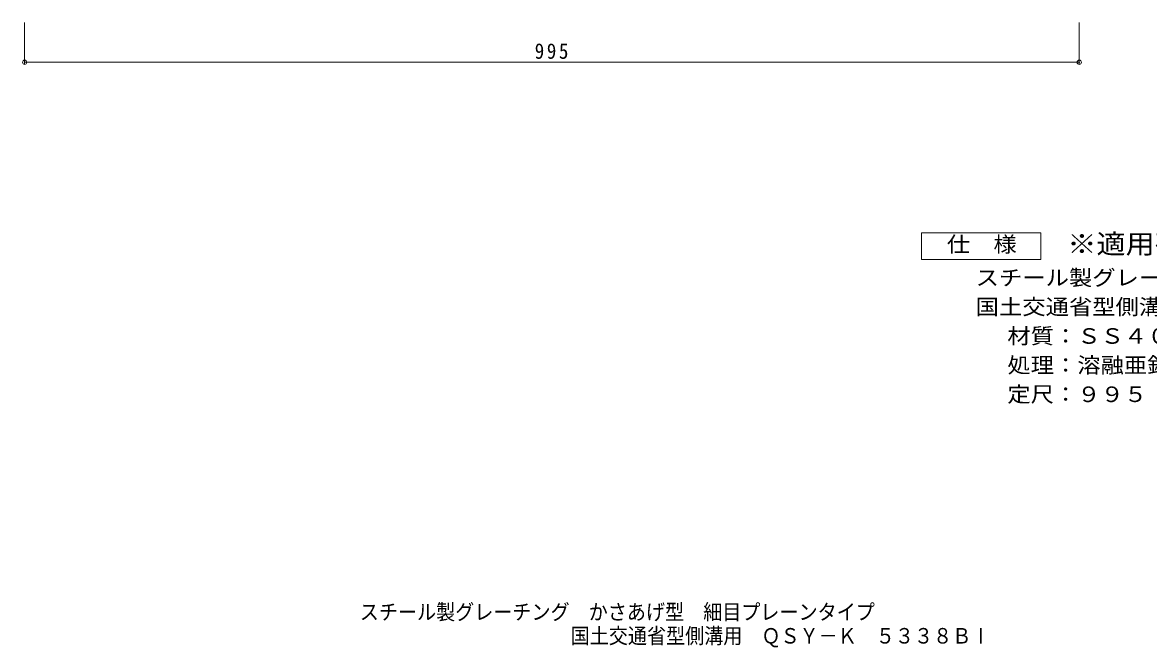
# Model space of a CAD drawing. Units: millimetres at full size, sheet at 1:5; details may follow other scales. Extents: x -728 to 876, y -687 to 595.
# Drawn here: x -728 to 335, y -687 to -97 of the extents above; entities that cross this region are included whole.
import ezdxf
from ezdxf.enums import TextEntityAlignment as Align

# ---------------------------------------------------------------- set-up
doc = ezdxf.new("R2010")
doc.units = ezdxf.units.MM
doc.header["$LTSCALE"] = 5
doc.header["$PDMODE"] = 32
doc.header["$PDSIZE"] = 4
doc.layers.add('A-4_寸法', color=7, linetype='Continuous', lineweight=9)
doc.layers.add('F-5_F-5ﾚｲﾔ', color=2, linetype='Continuous', lineweight=9)
doc.styles.add('ＭＳ ゴシック', font='')
doc.styles.get('ＭＳ ゴシック').set_extended_font_data('MS Gothic')

msp = doc.modelspace()

# ---------------------------------------------------------------- linework, layer by layer
at = {"layer": 'A-4_寸法'}
for p, q in [((-725.676, -97.433), (-725.676, -136.433)), ((269.324, -97.433), (269.324, -136.433)), ((-725.676, -134.933), (269.324, -134.933))]:
    msp.add_line(p, q, dxfattribs=at)
for p in [(-725.676, -134.933), (269.324, -134.933)]:
    msp.add_point(p, dxfattribs=at)
at = {"layer": 'F-5_F-5ﾚｲﾔ'}
msp.add_lwpolyline([(120.571, -320.949), (120.571, -295.948), (233.071, -295.948), (233.071, -320.949)], close=True, dxfattribs=at)

# ---------------------------------------------------------------- texts
at = {"layer": 'A-4_寸法', "color": 2, "insert": (-244.426, -131.933), "char_height": 14.66, "attachment_point": 7, "style": 'ＭＳ ゴシック'}
msp.add_mtext('\\T1.27;\\W0.9;995', dxfattribs=at)
at = {"layer": 'F-5_F-5ﾚｲﾔ', "style": 'ＭＳ ゴシック'}
for s, width, p in [('仕\u3000様', 1.1, (144.321, -318.449)), ('スチール製グレーチング\u3000かさあげ型\u3000細目プレーンタイプ', 1.1, (171.615, -349.909)), ('国土交通省型側溝用\u3000ＱＳＹ－Ｋ\u3000５３３８ＢⅠ', 1.1, (171.615, -377.409)), ('材質：ＳＳ４００＋ＳＴＫＲ４００', 1.1, (201.472, -404.908)), ('処理：溶融亜鉛めっき', 1.1, (201.472, -432.408)), ('定尺：９９５', 1.1, (201.472, -459.909)), ('スチール製グレーチング\u3000かさあげ型\u3000細目プレーンタイプ', 0.9, (-409.447, -665.304)), ('国土交通省型側溝用\u3000ＱＳＹ－Ｋ\u3000５３３８ＢⅠ', 0.9, (-210.5, -687.804))]:
    msp.add_text(s, height=14.66, dxfattribs=dict(at, width=width)).set_placement(p, align=Align.BOTTOM_LEFT)
at = {"layer": 'F-5_F-5ﾚｲﾔ', "color": 3, "style": 'ＭＳ ゴシック', "width": 1.1}
msp.add_text('※適用荷重：Ｔ－１４', height=18.33, dxfattribs=at).set_placement((258.071, -320.949), align=Align.BOTTOM_LEFT)

doc.saveas('drawing.dxf')
